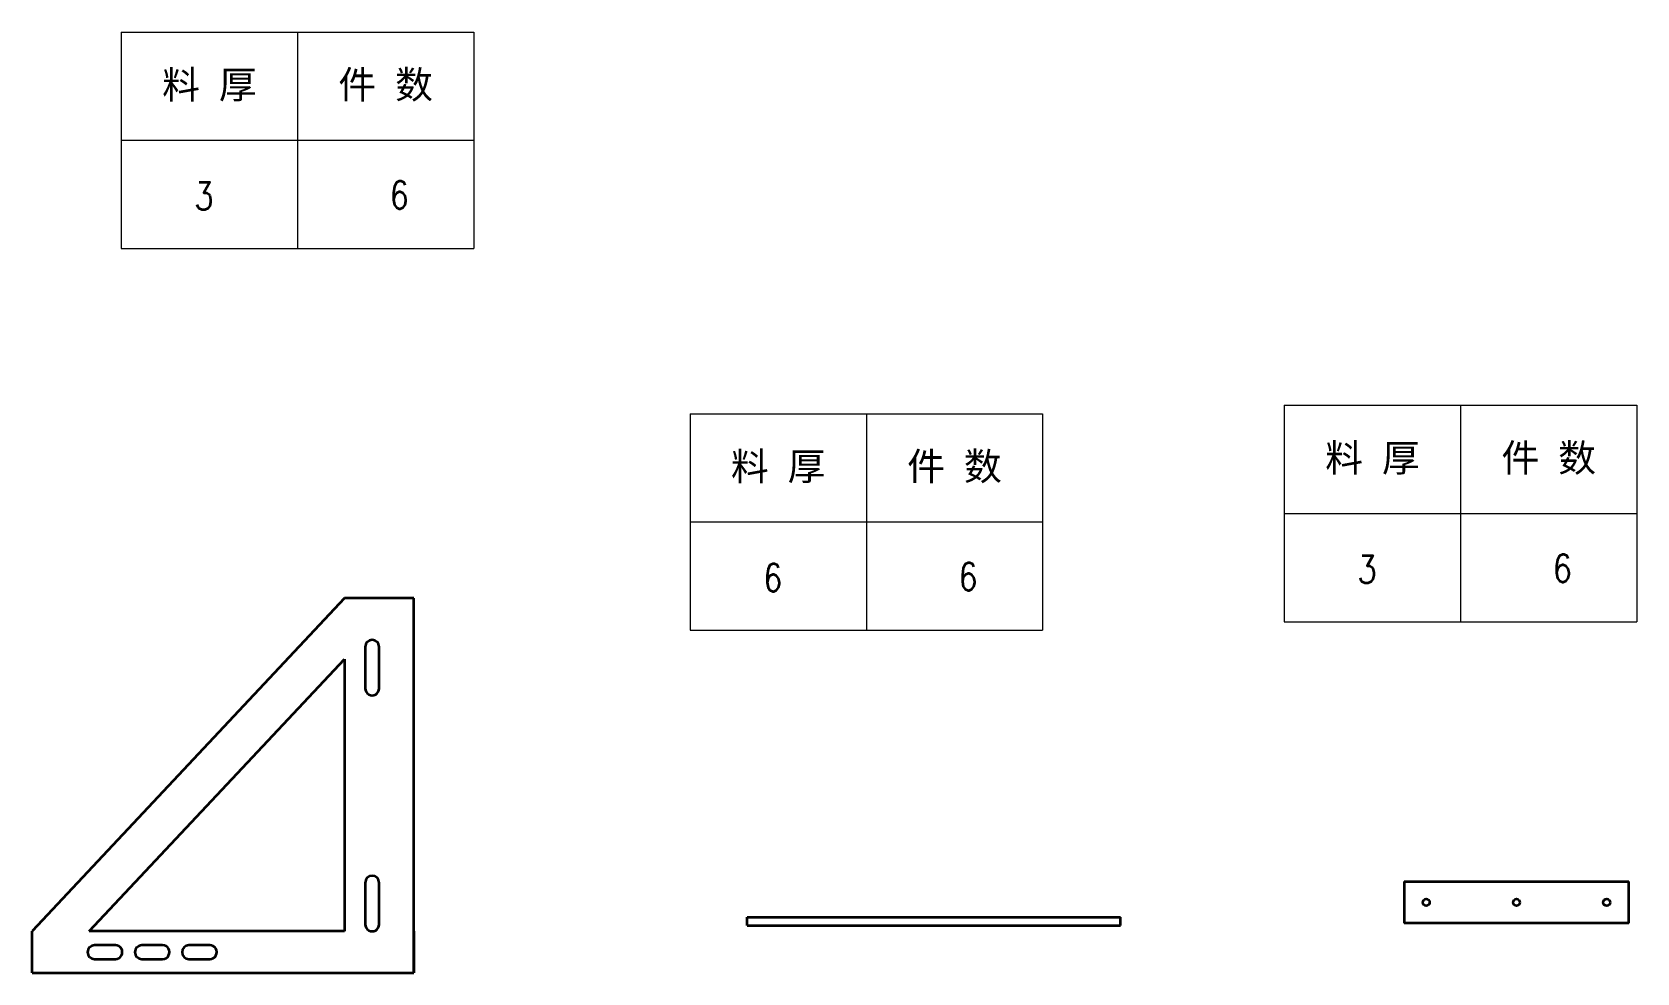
# Model space of a CAD drawing. Header units: millimetres. Extents: x 1333 to 190452, y -42879 to -5704.
# Drawn here: x 182767 to 183923, y -21503 to -20825 of the extents above; entities that cross this region are included whole.
import ezdxf
from ezdxf.enums import TextEntityAlignment as Align

# ---------------------------------------------------------------- set-up
doc = ezdxf.new("R2010")
doc.units = ezdxf.units.MM
doc.header["$LTSCALE"] = 0.5
doc.layers.add('标注线', color=3, linetype='Continuous', lineweight=18)
doc.styles.add('DIM', font='romans.shx', dxfattribs={"width": 0.8, "bigfont": 'bigfont.shx'})
doc.styles.get("Standard").update_dxf_attribs({"font": 'simplex.shx'})

# ---------------------------------------------------------------- blocks, each defined once
blk = doc.blocks.new('*T483')
at = {"color": 0, "linetype": 'ByBlock', "lineweight": -2, "transparency": 16777216}
for p, q in [((0, 0), (127, 0)), ((0, 0), (0, -78)), ((63.5, 0), (63.5, -78)), ((127, 0), (127, -78)), ((0, -39), (127, -39)), ((0, -78), (127, -78))]:
    blk.add_line(p, q, dxfattribs=at)
at = {"color": 0, "transparency": 16777216, "char_height": 10, "width": 60.5, "attachment_point": 5}
for s, insert in [('{\\fSimSun|b0|i0|c134|p2;料 厚}', (31.75, -19.5)), ('{\\fSimSun|b0|i0|c134|p2;件 数}', (95.25, -19.5))]:
    blk.add_mtext(s, dxfattribs=dict(at, insert=insert))
blk = doc.blocks.new('拆图参数')
blk.add_blockref('*T483', (-63.5, 78))
at = {"style": 'DIM', "width": 0.8}
blk.add_attdef('6', text='', height=10, dxfattribs=at).set_placement((-37.13, 18.91), align=Align.MIDDLE_LEFT)
blk.add_attdef('1', text='', height=10, dxfattribs=at).set_placement((36.65, 19.27), align=Align.MIDDLE_CENTER)

msp = doc.modelspace()

# ---------------------------------------------------------------- linework, layer by layer
at = {"color": 7, "lineweight": 35}
for p, q in [((182992.219, -21233.209), (182767.219, -21473.209)), ((183042.219, -21233.209), (182992.219, -21233.209)), ((183042.219, -21503.209), (183042.219, -21233.209)), ((183007.219, -21268.209), (183007.219, -21298.209)), ((183017.219, -21298.209), (183017.219, -21268.209)), ((182808.341, -21473.209), (182992.219, -21277.072)), ((182992.219, -21277.072), (182992.219, -21473.209)), ((183007.219, -21438.209), (183007.219, -21468.209)), ((183017.219, -21468.209), (183017.219, -21438.209)), ((183755.478, -21437.377), (183755.478, -21467.377)), ((183755.478, -21437.377), (183917.478, -21437.377)), ((183917.478, -21467.377), (183917.478, -21437.377)), ((183282.19, -21468.99), (183282.19, -21462.99)), ((183282.19, -21462.99), (183551.19, -21462.99)), ((183551.19, -21468.99), (183551.19, -21462.99)), ((182767.219, -21503.209), (182767.219, -21473.209)), ((182992.219, -21473.209), (182808.341, -21473.209)), ((183042.219, -21473.209), (183042.219, -21503.209)), ((183282.19, -21468.99), (183551.19, -21468.99)), ((183917.478, -21467.377), (183755.478, -21467.377)), ((182767.219, -21503.209), (183042.219, -21503.209))]:
    msp.add_line(p, q, dxfattribs=at)
at = {"color": 7, "lineweight": 35, "ltscale": 0.375}
for p, q in [((182827.219, -21483.209), (182812.219, -21483.209)), ((182861.219, -21483.209), (182846.219, -21483.209)), ((182895.219, -21483.209), (182880.219, -21483.209)), ((182812.219, -21493.209), (182827.219, -21493.209)), ((182846.219, -21493.209), (182861.219, -21493.209)), ((182880.219, -21493.209), (182895.219, -21493.209))]:
    msp.add_line(p, q, dxfattribs=at)
at = {"color": 7, "lineweight": 35}
for centre in [(183771.478, -21452.377), (183836.478, -21452.377), (183901.478, -21452.377)]:
    msp.add_circle(centre, 2.458, dxfattribs=at)
for centre, start, end in [((183012.219, -21268.209), 0, 179.999995), ((183012.219, -21298.209), 179.999995, 0), ((183012.219, -21438.209), 0, 179.999995), ((183012.219, -21468.209), 179.999995, 0), ((182812.219, -21488.209), 90.000003, 269.999997), ((182827.219, -21488.209), 269.999997, 90.000003), ((182846.219, -21488.209), 90.000003, 269.999997), ((182861.219, -21488.209), 269.999997, 90.000003), ((182880.219, -21488.209), 90.000003, 269.999997), ((182895.219, -21488.209), 269.999997, 90.000003)]:
    msp.add_arc(centre, 5, start, end, dxfattribs=at)

# ---------------------------------------------------------------- block references
at = {"layer": '标注线', "xscale": 2, "yscale": 2, "zscale": 2}
for p, values in [((182958.427, -20981.244), {'1': '6', '6': '3'}), ((183796.217, -21250.159), {'1': '6', '6': '3'}), ((183368.149, -21256.271), {'1': '6', '6': '6'})]:
    msp.add_blockref('拆图参数', p, dxfattribs=at).add_auto_attribs(values)

doc.saveas('drawing.dxf')
